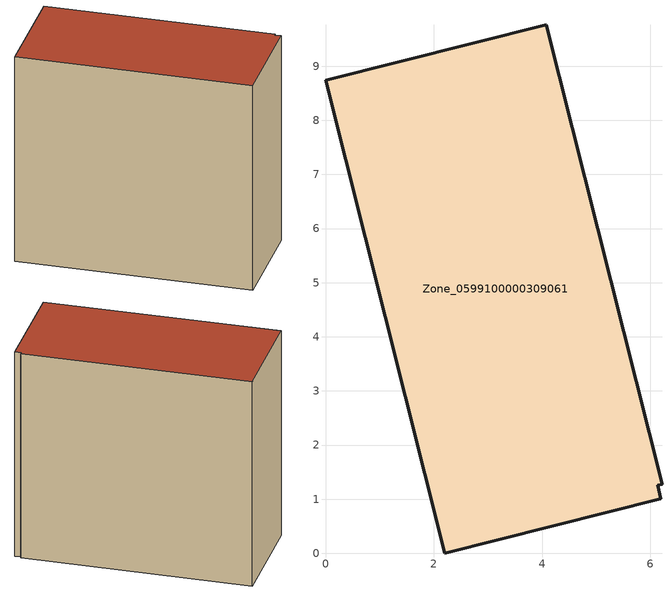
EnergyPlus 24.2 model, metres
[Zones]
Zone_0599100000309061
 floor ground (C_G): 6.22,1.27 6.13,1.25 6.2,1 2.2,0 0,8.74 4.08,9.77 z0
 wall outside (C_F): 6.22,1.27 4.08,9.77 0,8.74 2.2,0 6.2,1 6.13,1.25 6.22,1.27 z0:8.41
 roof outside (C_R): 6.13,1.25 6.22,1.27 4.08,9.77 0,8.74 2.2,0 6.2,1 z8.41
[BUILDING]
Pand.0599100000309061: North Axis=0; Terrain=City; Loads Convergence Tolerance Value=0.04; Temperature Convergence Tolerance Value=0.4; Solar Distribution=FullExterior; Maximum Number of Warmup Days=25; Minimum Number of Warmup Days=1
[Site:Location]
Rotterdam.The.Hague.AP_ZH_NLD Design_Conditions: Latitude=51.96; Longitude=4.45; Time Zone=1; Elevation=-4.5
[SITE:GROUNDTEMPERATURE:BUILDINGSURFACE]
18, 18, 18, 18, 18, 18, 18, 18, 18, 18, 18, 18
[MATERIAL] Thermal Absorptance=0.9; Solar Absorptance=0.7; Visible Absorptance=0.7
Name | Roughness | Thickness | Conductivity | Density | Specific Heat
G.TI.1992-2005 | MediumSmooth | 0.15 | 0.06 | 540 | 1210
F.TI.1992-2005 | Rough | 0.3 | 0.12 | 1920 | 840
R.TI.1992-2005 | MediumRough | 0.2 | 0.08 | 1500 | 1000
[CONSTRUCTION]
C_G: G.TI.1992-2005
C_F: F.TI.1992-2005
C_R: R.TI.1992-2005
[ZONE]
Zone_0599100000309061: Type=1; Multiplier=1; Ceiling Height=Autocalculate; Volume=Autocalculate; Floor Area=autocalculate; Part of Total Floor Area=Yes
[ZONEINFILTRATION:DESIGNFLOWRATE]
Infil_Zone_0599100000309061: Zone or ZoneList or Space or SpaceList=Zone_0599100000309061; Schedule=AlwaysOn; Design Flow Rate Calculation Method=Flow/Area; Flow Rate per Floor Area=0.0015; Constant Term Coefficient=1; Temperature Term Coefficient=0; Velocity Term Coefficient=0; Velocity Squared Term Coefficient=0
[HVACTEMPLATE:ZONE:IDEALLOADSAIRSYSTEM]
Zone_0599100000309061: Maximum Heating Supply Air Temperature=50; Minimum Cooling Supply Air Temperature=13; Maximum Heating Supply Air Humidity Ratio=0.0156; Minimum Cooling Supply Air Humidity Ratio=0.0077; Heating Limit=NoLimit; Cooling Limit=NoLimit; Dehumidification Control Type=ConstantSensibleHeatRatio; Cooling Sensible Heat Ratio=0.7; Dehumidification Setpoint=60; Humidification Control Type=None; Humidification Setpoint=30; Outdoor Air Method=None; Outdoor Air Flow Rate per Person=0.00944; Outdoor Air Flow Rate per Zone Floor Area=0; Outdoor Air Flow Rate per Zone=0; Demand Controlled Ventilation Type=None; Outdoor Air Economizer Type=NoEconomizer; Heat Recovery Type=None; Sensible Heat Recovery Effectiveness=0.7; Latent Heat Recovery Effectiveness=0.65
[ZONECONTROL:THERMOSTAT]
ThermostatControl_Zone_0599100000309061: Zone or ZoneList=Zone_0599100000309061; Control Type Schedule=DualSetpointControlType; Control 1=Thermostat_Zone_0599100000309061; Temperature Difference Between Cutout And Setpoint=0
[THERMOSTATSETPOINT:DUALSETPOINT]
Thermostat_Zone_0599100000309061: Heating Setpoint Temperature Schedule=HeatingSetpoint_Zone_0599100000309061; Cooling Setpoint Temperature Schedule=CoolingSetpoint_Zone_0599100000309061
[SCHEDULE:COMPACT]
HeatingSetpoint_Zone_0599100000309061: Through: 12/31, For: AllDays, Until: 24:00, 21
CoolingSetpoint_Zone_0599100000309061: Through: 12/31, For: AllDays, Until: 24:00, 24
DualSetpointControlType: Through: 12/31, For: AllDays, Until: 24:00, 4
AlwaysOn: Through: 12/31, For: AllDays, Until: 24:00, 1
